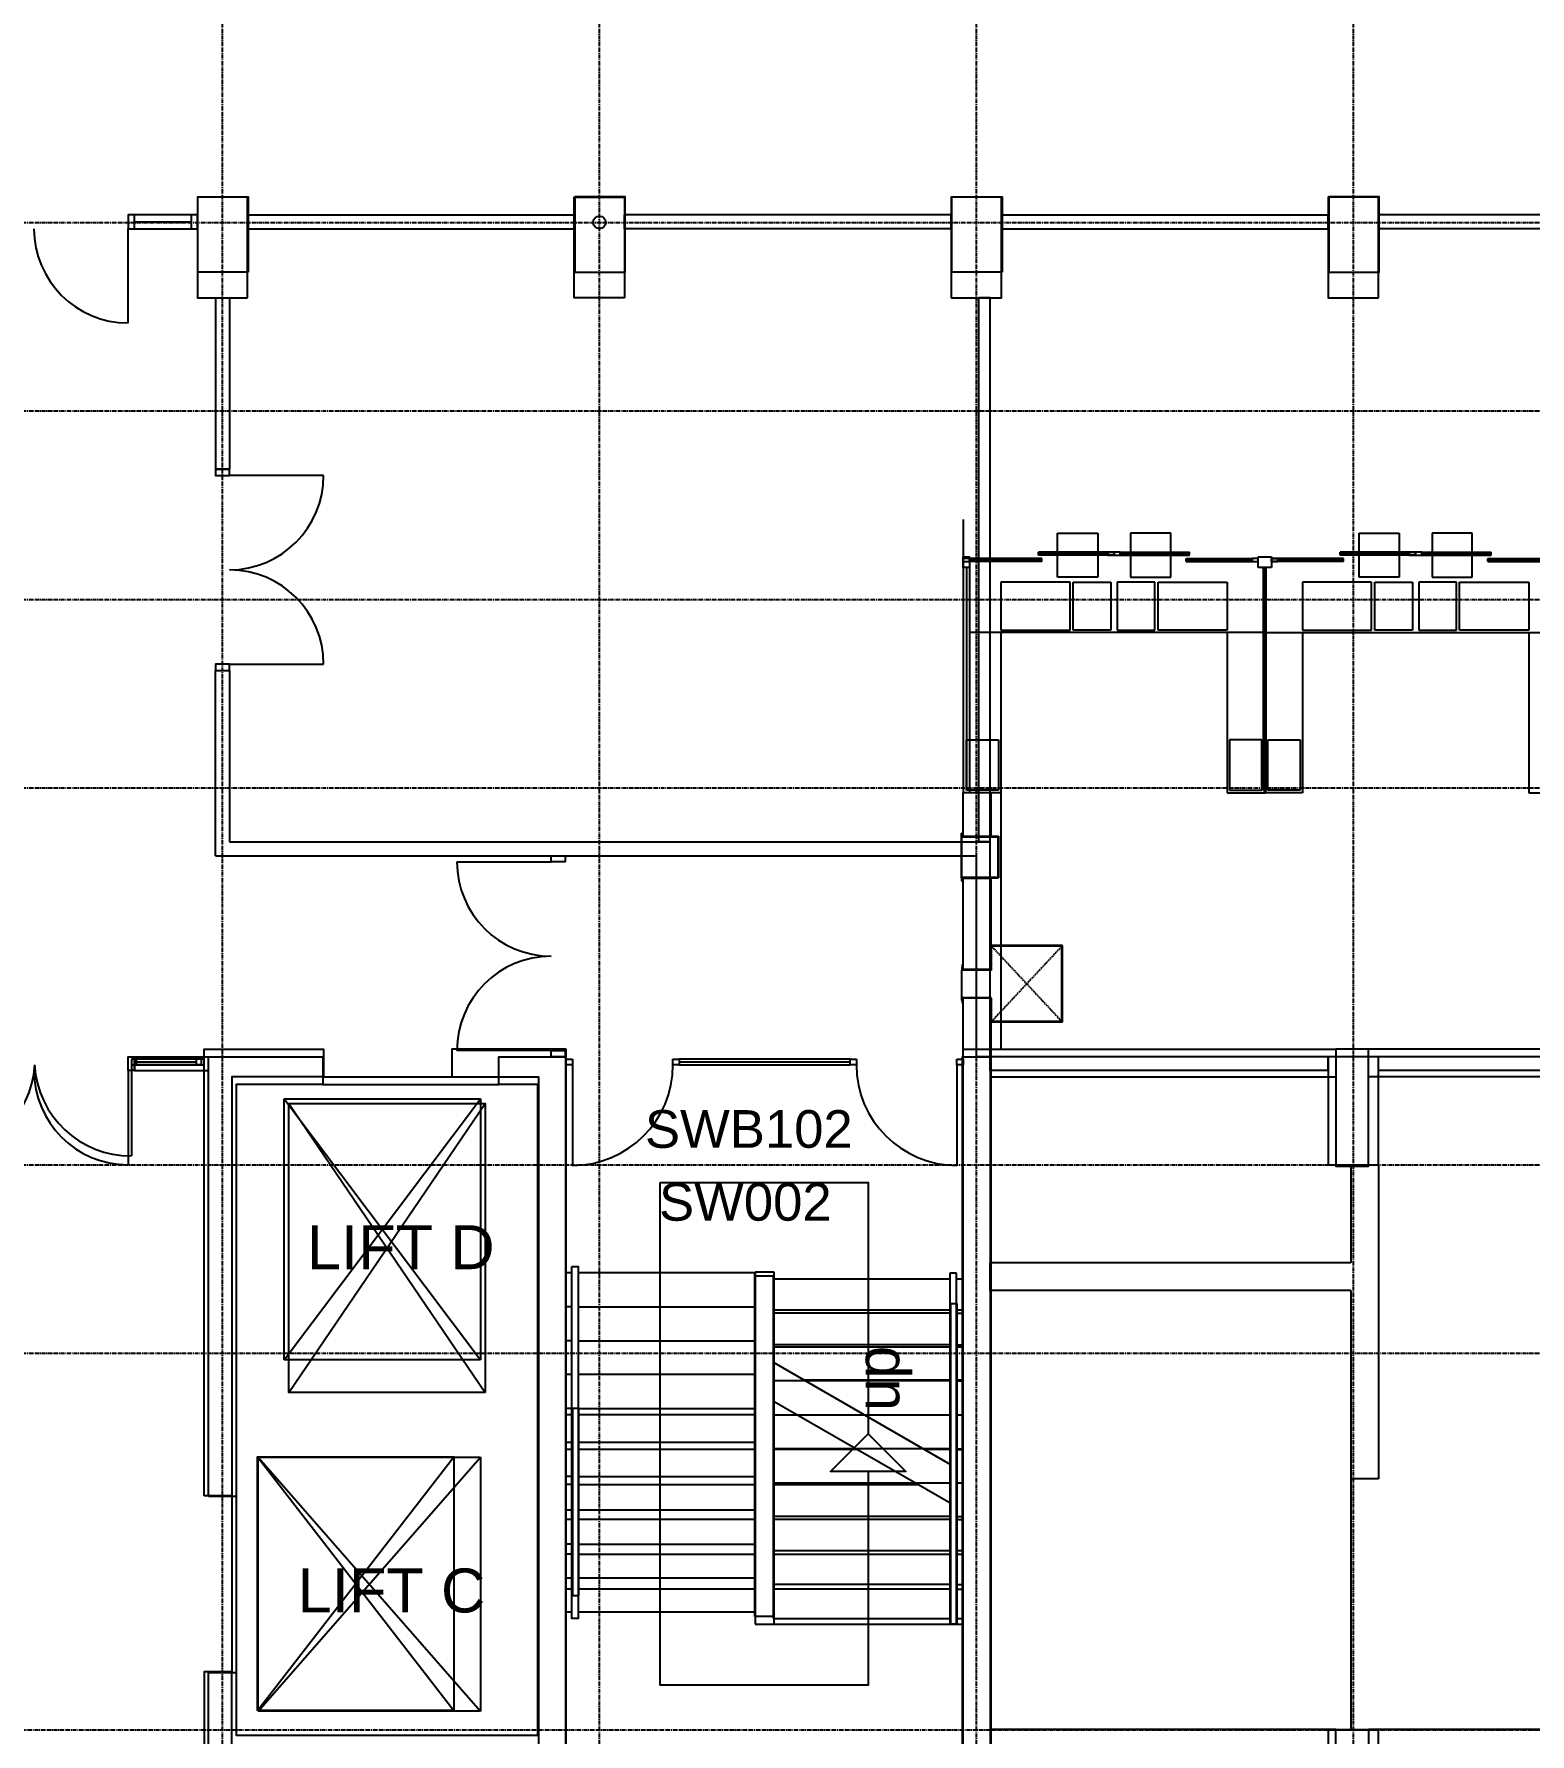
# Model space of a CAD drawing. Header units: millimetres. Extents: x -58291 to 85267, y -25390 to 74943.
# Drawn here: x -1033 to 10872, y -2254 to 11276 of the extents above; entities that cross this region are included whole.
import ezdxf

# ---------------------------------------------------------------- set-up
doc = ezdxf.new("R2010")
doc.units = ezdxf.units.MM
for name, pattern in [('HIDDEN', [9.525, 6.35, -3.175]), ('PCENTRE', [50.8, 31.75, -6.35, 6.35, -6.35]), ('PCENTRE2', [28.575, 19.05, -3.175, 3.175, -3.175])]:
    doc.linetypes.add(name, pattern=pattern)
for name, color, linetype in [('Basement 01 - Doors Windows and Openings', 1, 'Continuous'), ('Basement 01 - Stairs', 8, 'Continuous'), ('Basement 01 - Structural Members', 5, 'Continuous'), ('Basement 01 - Text and Leaders', 1, 'Continuous'), ('Basement 01 - Walls', 3, 'Continuous'), ('Boundaries_and_building_grids', 140, 'PCENTRE2'), ('BRICK_WALLS_P4', 1, 'Continuous'), ('COLUMNS_P5', 5, 'Continuous'), ('DR', 8, 'Continuous'), ('LIFTS AND STAIRS', 8, 'Continuous'), ('SHOPFITTING', 4, 'Continuous'), ('TEXT', 2, 'Continuous'), ('WA', 6, 'Continuous'), ('WN', 4, 'Continuous')]:
    doc.layers.add(name, color=color, linetype=linetype)
doc.styles.add('arial', font='arial.ttf')

msp = doc.modelspace()

# ---------------------------------------------------------------- linework, layer by layer
at = {"layer": 'Basement 01 - Doors Windows and Openings', "color": 1, "linetype": 'Continuous', "lineweight": -3}
for p, q in [((-233, 9781, -4600), (217, 9781, -4600)), ((217, 9836, -4600), (217, 9726, -4600)), ((-283, 8976, -4600), (-283, 9726, -4600)), ((1272, 7761, -4600), (522, 7761, -4600)), ((522, 6261, -4600), (1272, 6261, -4600)), ((2333, 4686, -4600), (3083, 4686, -4600)), ((3083, 3186, -4600), (2333, 3186, -4600)), ((-283, 3026, -4600), (-283, 2276, -4600)), ((9447, -224, -4600), (9447, -2224, -4600))]:
    msp.add_line(p, q, dxfattribs=at)
at = {"layer": 'Basement 01 - Doors Windows and Openings', "color": 1, "linetype": 'Continuous', "lineweight": -3, "elevation": -4600}
for points in [[(-233, 9726), (-233, 9836), (-283, 9836), (-283, 9726), (-233, 9726)], [(-233, 9726), (267, 9726), (267, 9836), (-233, 9836)], [(522, 7811), (412, 7811), (412, 7761), (522, 7761), (522, 7811)], [(522, 6261), (412, 6261), (412, 6211), (522, 6211), (522, 6261)], [(3083, 4736), (3193, 4736), (3193, 4686), (3083, 4686), (3083, 4736)], [(-283, 3026), (-283, 3136), (-233, 3136), (-233, 3026), (-283, 3026)], [(3083, 3186), (3193, 3186), (3193, 3136), (3083, 3136), (3083, 3186)]]:
    msp.add_lwpolyline(points, dxfattribs=at)
at = {"layer": 'Basement 01 - Doors Windows and Openings', "color": 1, "linetype": 'Continuous', "lineweight": -3}
for centre, start, end in [((-283, 9726, -4600), 180, 270), ((522, 7761, -4600), 270, 0), ((522, 6261, -4600), 0, 90), ((3083, 4686, -4600), 180, 270), ((3083, 3186, -4600), 90, 180), ((-283, 3026, -4600), 180, 270)]:
    msp.add_arc(centre, 750, start, end, dxfattribs=at)
at = {"layer": 'Basement 01 - Stairs', "color": 8, "linetype": 'Continuous'}
for p, q in [((996, 464, -4600), (2558, 2764, -4600)), ((996, 2764, -4600), (2558, 464, -4600)), ((746, -47, -4600), (2309, -2068, -4600)), ((746, -2068, -4600), (2309, -47, -4600))]:
    msp.add_line(p, q, dxfattribs=at)
at = {"layer": 'Basement 01 - Stairs', "color": 8, "linetype": 'Continuous', "lineweight": -3}
for p, q in [((3197, 1416, -4600), (3197, -1284, -4600)), ((3247, 1416, -4600), (3197, 1416, -4600)), ((4702, 1416, -4600), (3297, 1416, -4600)), ((4702, 1416, -4600), (4702, -1318, -4600)), ((4702, 1391, -4600), (4852, 1391, -4600)), ((4852, -1334, -4600), (4852, 1391, -4600)), ((6257, 1366, -4600), (4852, 1366, -4600)), ((6257, -1384, -4600), (6257, 1416, -4600)), ((6257, 1416, -4600), (6307, 1416, -4600)), ((6307, 1416, -4600), (6307, -1384, -4600)), ((6357, 1366, -4600), (6307, 1366, -4600)), ((6357, 1366, -4600), (6357, -1334, -4600)), ((3247, 1146, -4600), (3197, 1146, -4600)), ((3297, 1146, -4600), (4702, 1146, -4600)), ((6257, 1096, -4600), (4852, 1096, -4600)), ((6307, 1096, -4600), (6357, 1096, -4600)), ((3247, 876, -4600), (3197, 876, -4600)), ((3297, 876, -4600), (4702, 876, -4600)), ((4852, 826, -4600), (6257, 826, -4600)), ((6307, 826, -4600), (6357, 826, -4600)), ((3247, 606, -4600), (3197, 606, -4600)), ((4702, 606, -4600), (3297, 606, -4600)), ((6257, 556, -4600), (4852, 556, -4600)), ((6307, 556, -4600), (6357, 556, -4600)), ((3247, 336, -4600), (3197, 336, -4600)), ((3297, 336, -4600), (4702, 336, -4600)), ((4852, 286, -4600), (6257, 286, -4600)), ((6307, 286, -4600), (6357, 286, -4600)), ((3247, 66, -4600), (3197, 66, -4600)), ((4702, 66, -4600), (3297, 66, -4600)), ((6257, 16, -4600), (4852, 16, -4600)), ((6307, 16, -4600), (6357, 16, -4600)), ((3247, -204, -4600), (3197, -204, -4600)), ((3297, -204, -4600), (4702, -204, -4600)), ((4852, -254, -4600), (6257, -254, -4600)), ((6307, -254, -4600), (6357, -254, -4600)), ((3247, -474, -4600), (3197, -474, -4600)), ((4702, -474, -4600), (3297, -474, -4600)), ((6257, -524, -4600), (4852, -524, -4600)), ((6307, -524, -4600), (6357, -524, -4600)), ((3247, -744, -4600), (3197, -744, -4600)), ((3297, -744, -4600), (4702, -744, -4600)), ((4852, -794, -4600), (6257, -794, -4600)), ((6307, -794, -4600), (6357, -794, -4600)), ((3247, -1014, -4600), (3197, -1014, -4600)), ((4702, -1014, -4600), (3297, -1014, -4600)), ((6257, -1064, -4600), (4852, -1064, -4600)), ((6307, -1064, -4600), (6357, -1064, -4600)), ((3247, -1284, -4600), (3197, -1284, -4600)), ((4702, -1284, -4600), (3297, -1284, -4600)), ((4852, -1318, -4600), (4702, -1318, -4600)), ((4852, -1334, -4600), (6257, -1334, -4600)), ((6307, -1334, -4600), (6357, -1334, -4600)), ((6307, -1384, -4600), (6257, -1384, -4600))]:
    msp.add_line(p, q, dxfattribs=at)
at = {"layer": 'Basement 01 - Stairs', "color": 8, "linetype": 'Continuous', "elevation": -4600}
msp.add_lwpolyline([(2558, 464), (996, 464), (996, 2764), (2558, 2764), (2558, 464)], close=True, dxfattribs=at)
at = {"layer": 'Basement 01 - Stairs', "color": 8, "linetype": 'Continuous', "lineweight": -3, "elevation": -4600}
for points in [[(3950, 2135), (5605, 2135), (5605, 135)], [(5605, -165), (5605, -1865), (3950, -1865), (3950, 2135)], [(3247, 1466), (3297, 1466), (3297, -1334), (3247, -1334), (3247, 1466)], [(5605, 135), (5905, -165), (5305, -165), (5605, 135)]]:
    msp.add_lwpolyline(points, dxfattribs=at)
at = {"layer": 'Basement 01 - Stairs', "color": 8, "linetype": 'Continuous', "elevation": -4600}
msp.add_lwpolyline([(2309, -2068), (746, -2068), (746, -47), (2309, -47), (2309, -2068)], dxfattribs=at)
at = {"layer": 'Basement 01 - Structural Members', "color": 5, "linetype": 'Continuous', "lineweight": -3}
for p, q in [((1267, 2916, -4600), (2667, 2916, -4600)), ((577, -364, -4600), (577, -1764, -4600))]:
    msp.add_line(p, q, dxfattribs=at)
at = {"layer": 'Basement 01 - Structural Members', "color": 5, "linetype": 'Continuous', "lineweight": -3, "elevation": -4600}
for points in [[(667, 9176), (667, 9976), (267, 9976), (267, 9176)], [(3667, 9176), (3267, 9176), (3267, 9976), (3667, 9976)], [(6267, 9176), (6667, 9176), (6667, 9976), (6267, 9976)], [(9667, 9176), (9667, 9976), (9267, 9976), (9267, 9176)], [(2977, -3084), (2977, -2484), (577, -2484), (577, -3084), (357, -3084), (357, -1764), (577, -1764), (577, -2264), (2977, -2264), (2977, 2916), (2667, 2916), (2667, 3136), (3197, 3136), (3197, -3084)], [(357, -364), (357, 3136), (1267, 3136), (1267, 2916), (577, 2916), (577, -364)], [(6357, -3084), (6357, 3136), (6577, 3136), (6577, -3084)], [(9667, 3136), (9267, 3136), (9267, 2276), (9667, 2276)], [(9267, -2224), (9267, -3084), (9667, -3084), (9667, -2224)]]:
    msp.add_lwpolyline(points, close=True, dxfattribs=at)
at = {"layer": 'Basement 01 - Structural Members', "color": 5, "linetype": 'Continuous', "lineweight": -3}
msp.add_circle((3467, 9776, -4600), 50, dxfattribs=at)
at = {"layer": 'Basement 01 - Walls', "color": 3, "linetype": 'Continuous', "lineweight": -3}
for p, q in [((667, 9726, -4600), (667, 9836, -4600)), ((667, 9836, -4600), (3267, 9836, -4600)), ((3267, 9726, -4600), (3267, 9836, -4600)), ((6267, 9836, -4600), (3667, 9836, -4600)), ((3667, 9726, -4600), (3667, 9836, -4600)), ((6267, 9726, -4600), (6267, 9836, -4600)), ((6667, 9836, -4600), (9267, 9836, -4600)), ((6667, 9726, -4600), (6667, 9836, -4600)), ((9267, 9726, -4600), (9267, 9836, -4600)), ((12267, 9836, -4600), (9667, 9836, -4600)), ((9667, 9726, -4600), (9667, 9836, -4600)), ((667, 9726, -4600), (3267, 9726, -4600)), ((6267, 9726, -4600), (3667, 9726, -4600)), ((6667, 9726, -4600), (9267, 9726, -4600)), ((12267, 9726, -4600), (9667, 9726, -4600)), ((412, 9176, -4600), (522, 9176, -4600)), ((412, 9176, -4600), (412, 7811, -4600)), ((522, 9176, -4600), (522, 7811, -4600)), ((6577, 9176, -4600), (6487, 9176, -4600)), ((6487, 4846, -4600), (6487, 9176, -4600)), ((6577, 4846, -4600), (6577, 9176, -4600)), ((412, 7811, -4600), (522, 7811, -4600)), ((412, 4736, -4600), (412, 6211, -4600)), ((412, 6211, -4600), (522, 6211, -4600)), ((522, 6211, -4600), (522, 4846, -4600)), ((412, 4736, -4600), (6467, 4736, -4600)), ((522, 4846, -4600), (6577, 4846, -4600)), ((6467, 3136, -4600), (6467, 4736, -4600)), ((6577, 4846, -4600), (6487, 4846, -4600)), ((6577, 3026, -4600), (6577, 4846, -4600)), ((-233, 3136, -4600), (357, 3136, -4600)), ((-233, 3026, -4600), (-233, 3136, -4600)), ((357, 3026, -4600), (357, 3136, -4600)), ((9267, 3136, -4600), (6467, 3136, -4600)), ((9267, 3026, -4600), (9267, 3136, -4600)), ((12577, 3136, -4600), (9667, 3136, -4600)), ((9667, 3026, -4600), (9667, 3136, -4600)), ((-233, 3026, -4600), (357, 3026, -4600)), ((9267, 3026, -4600), (6577, 3026, -4600)), ((12357, 3026, -4600), (9667, 3026, -4600)), ((9447, 2276, -4600), (9667, 2276, -4600)), ((9447, 2276, -4600), (9447, 1496, -4600)), ((9667, 2276, -4600), (9667, -224, -4600)), ((6577, 1276, -4600), (6577, 1496, -4600)), ((9447, 1496, -4600), (6577, 1496, -4600)), ((9447, 1276, -4600), (6577, 1276, -4600)), ((9447, 1276, -4600), (9447, -224, -4600)), ((9667, -224, -4600), (9447, -224, -4600))]:
    msp.add_line(p, q, dxfattribs=at)
at = {"layer": 'Boundaries_and_building_grids', "color": 140, "linetype": 'PCENTRE', "lineweight": -3}
for p, q in [((467, -17978), (467, 67826)), ((3467, -17978), (3467, 67826)), ((6467, -17978), (6467, 67826)), ((9467, -17978), (9467, 67826)), ((-52891, 9776), (50767, 9776)), ((-52891, 8276), (50767, 8276)), ((-52891, 6776), (50767, 6776)), ((-52891, 5276), (50767, 5276)), ((-52891, 2276), (50767, 2276)), ((-52891, 776), (50767, 776)), ((50767, -2224), (-52891, -2224))]:
    msp.add_line(p, q, dxfattribs=at)
at = {"layer": 'BRICK_WALLS_P4', "linetype": 'Continuous'}
for p, q in [((6582, 5237), (6362, 5237)), ((6362, 4896), (6362, 5237)), ((6582, 5237), (6582, 4891)), ((6362, 4891), (6582, 4891)), ((6362, 4556), (6582, 4556)), ((6362, 3831), (6362, 4556)), ((6582, 4556), (6582, 3831)), ((6582, 3831), (6362, 3831)), ((6582, 3601), (6362, 3601)), ((6362, 3196), (6362, 3601)), ((6582, 3601), (6582, 3196)), ((6582, 3196), (9327, 3196)), ((11137, 3196), (9587, 3196)), ((6582, 2976), (9327, 2976)), ((11137, 2976), (9587, 2976)), ((9327, -2219), (6582, -2219)), ((12362, -2219), (9587, -2219))]:
    msp.add_line(p, q, dxfattribs=at)
at = {"layer": 'COLUMNS_P5', "linetype": 'Continuous'}
for p, q in [((1272, 2976), (2292, 2976)), ((542, -359), (542, -1759))]:
    msp.add_line(p, q, dxfattribs=at)
at = {"layer": 'COLUMNS_P5', "linetype": 'Continuous', "lineweight": -3}
for points in [[(672, 9381), (272, 9381), (272, 9981), (672, 9981)], [(3272, 9981), (3272, 9381), (3672, 9381), (3672, 9981)], [(6672, 9381), (6272, 9381), (6272, 9981), (6672, 9981)], [(9272, 9981), (9272, 9381), (9672, 9381), (9672, 9981)]]:
    msp.add_lwpolyline(points, close=True, dxfattribs=at)
at = {"layer": 'COLUMNS_P5', "linetype": 'Continuous'}
for points in [[(3202, 3196), (2292, 3196), (2292, 2976), (2982, 2976), (2982, -2394), (542, -2394), (542, -1759), (322, -1759), (322, -3094), (542, -3094), (542, -2614), (2982, -2614), (2982, -3094), (3202, -3094)], [(322, -359), (322, 3196), (1272, 3196), (1272, 2976), (542, 2976), (542, -359)], [(6362, 3196), (6582, 3196), (6582, -3094), (6362, -3094)], [(9587, 3196), (9327, 3196), (9327, 2266), (9587, 2266)], [(9327, -2219), (9587, -2219), (9587, -3094), (9327, -3094)]]:
    msp.add_lwpolyline(points, close=True, dxfattribs=at)
at = {"layer": 'COLUMNS_P5', "linetype": 'Continuous', "lineweight": -3}
msp.add_circle((3467, 9776), 50, dxfattribs=at)
at = {"layer": 'DR', "linetype": 'Continuous'}
for p, q in [((-258, 3116), (-258, 3071)), ((-218, 3116), (-258, 3116)), ((-218, 3071), (-218, 3116)), ((257, 3116), (257, 3071)), ((322, 3116), (297, 3116)), ((297, 3116), (297, 3071)), ((322, 3071), (322, 3116)), ((3202, 3071), (3202, 3116)), ((3202, 3116), (3252, 3116)), ((3252, 3116), (3252, 3071)), ((4052, 3116), (4102, 3116)), ((4052, 3071), (4052, 3116)), ((4102, 3116), (4102, 3071)), ((5462, 3116), (5512, 3116)), ((5462, 3071), (5462, 3116)), ((5512, 3116), (5512, 3071)), ((6312, 3116), (6362, 3116)), ((6312, 3071), (6312, 3116)), ((6362, 3116), (6362, 3071)), ((-258, 3071), (-258, 2346)), ((-258, 3071), (-218, 3071)), ((297, 3071), (322, 3071)), ((3252, 3071), (3202, 3071)), ((3252, 3071), (3252, 2271)), ((4102, 3071), (4052, 3071)), ((5512, 3071), (5462, 3071)), ((6312, 3071), (6312, 2271)), ((6362, 3071), (6312, 3071))]:
    msp.add_line(p, q, dxfattribs=at)
for centre, radius, start, end in [((-1795, 3116), 770, 269.8038, 356.6496), ((-260, 3116), 770, 183.3504, 270.1962), ((3252, 3071), 800, 270, 0), ((6312, 3071), 800, 180, 270)]:
    msp.add_arc(centre, radius, start, end, dxfattribs=at)
at = {"layer": 'LIFTS AND STAIRS', "linetype": 'Continuous'}
for p, q in [((958, 2801), (2520, 724)), ((958, 724), (2520, 2801)), ((958, 2801), (2520, 2801)), ((958, 724), (958, 2801)), ((2520, 2801), (2520, 724)), ((4857, 1421), (4707, 1421)), ((4707, 1421), (4707, -1379)), ((4857, -1379), (4857, 1421)), ((4857, 1121), (6262, 1121)), ((6262, -1379), (6262, 1171)), ((6262, 1171), (6312, 1171)), ((6312, 1171), (6312, -1379)), ((6312, 1121), (6362, 1121)), ((6262, 843), (4857, 843)), ((6312, 843), (6362, 843)), ((2520, 724), (958, 724)), ((6262, -111), (4857, 700)), ((5090, 565), (6262, 565)), ((6312, 565), (6362, 565)), ((3252, 287), (3202, 287)), ((3302, 337), (3252, 337)), ((3252, 337), (3252, -1151)), ((3302, -1151), (3302, 337)), ((4707, 287), (3302, 287)), ((6262, -421), (4857, 390)), ((4857, 287), (5036, 287)), ((5571, 287), (6262, 287)), ((6312, 287), (6362, 287)), ((3252, 10), (3202, 10)), ((4707, 10), (3302, 10)), ((5517, 10), (4857, 10)), ((6262, 10), (6053, 10)), ((6312, 10), (6362, 10)), ((752, -2072), (2520, -51)), ((752, -51), (2520, -2072)), ((752, -2072), (752, -51)), ((752, -51), (2520, -51)), ((2520, -51), (2520, -2072)), ((3252, -268), (3202, -268)), ((3302, -268), (4707, -268)), ((4857, -268), (5998, -268)), ((3252, -546), (3202, -546)), ((4707, -546), (3302, -546)), ((6262, -546), (4857, -546)), ((6312, -546), (6362, -546)), ((3252, -824), (3202, -824)), ((3302, -824), (4707, -824)), ((4857, -824), (6262, -824)), ((6312, -824), (6362, -824)), ((3252, -1101), (3202, -1101)), ((3252, -1151), (3302, -1151)), ((4707, -1101), (3302, -1101)), ((6262, -1101), (4857, -1101)), ((6312, -1101), (6362, -1101)), ((4707, -1379), (4857, -1379)), ((4857, -1379), (6262, -1379)), ((6312, -1379), (6262, -1379)), ((6312, -1379), (6362, -1379)), ((2520, -2072), (752, -2072))]:
    msp.add_line(p, q, dxfattribs=at)
at = {"layer": 'SHOPFITTING', "linetype": 'Continuous'}
for p, q in [((6362, 7412), (6362, 6524)), ((7112, 7302), (7432, 7302)), ((7112, 7152), (7112, 7302)), ((7432, 7302), (7432, 7152)), ((7693, 7302), (7693, 7152)), ((8013, 7302), (7693, 7302)), ((8013, 7152), (8013, 7302)), ((9512, 7152), (9512, 7302)), ((9512, 7302), (9832, 7302)), ((9832, 7302), (9832, 7152)), ((10413, 7302), (10093, 7302)), ((10093, 7302), (10093, 7152)), ((10413, 7152), (10413, 7302)), ((7112, 6952), (7112, 7127)), ((7432, 7127), (7432, 6952)), ((7693, 7127), (7693, 6952)), ((8013, 6952), (8013, 7127)), ((9512, 6952), (9512, 7127)), ((9832, 7127), (9832, 6952)), ((10093, 7127), (10093, 6952)), ((10413, 6952), (10413, 7127)), ((6662, 6912), (6662, 6532)), ((7212, 6912), (6662, 6912)), ((7432, 6952), (7112, 6952)), ((7212, 6532), (7212, 6912)), ((7237, 6912), (7537, 6912)), ((7237, 6532), (7237, 6912)), ((7537, 6912), (7537, 6532)), ((7587, 6912), (7587, 6532)), ((7887, 6912), (7587, 6912)), ((7693, 6952), (8013, 6952)), ((7887, 6532), (7887, 6912)), ((7912, 6912), (8462, 6912)), ((7912, 6532), (7912, 6912)), ((8462, 6912), (8462, 6532)), ((9062, 6912), (9062, 6532)), ((9612, 6912), (9062, 6912)), ((9832, 6952), (9512, 6952)), ((9612, 6532), (9612, 6912)), ((9637, 6532), (9637, 6912)), ((9637, 6912), (9937, 6912)), ((9937, 6912), (9937, 6532)), ((10287, 6912), (9987, 6912)), ((9987, 6912), (9987, 6532)), ((10093, 6952), (10413, 6952)), ((10287, 6532), (10287, 6912)), ((10312, 6532), (10312, 6912)), ((10312, 6912), (10862, 6912)), ((10862, 6912), (10862, 6532)), ((8757, 6512), (6412, 6512)), ((6662, 6532), (7212, 6532)), ((6662, 6512), (6662, 5237)), ((7537, 6532), (7237, 6532)), ((7587, 6532), (7887, 6532)), ((8462, 6532), (7912, 6532)), ((8462, 6512), (8462, 5237)), ((8767, 6512), (11157, 6512)), ((9062, 6532), (9612, 6532)), ((9062, 6512), (9062, 5237)), ((9937, 6532), (9637, 6532)), ((9987, 6532), (10287, 6532)), ((10862, 6532), (10312, 6532)), ((10862, 6512), (10862, 5237)), ((6387, 5657), (6642, 5657)), ((6387, 5257), (6387, 5657)), ((6642, 5657), (6642, 5257)), ((8737, 5657), (8482, 5657)), ((8482, 5657), (8482, 5257)), ((8737, 5257), (8737, 5657)), ((8787, 5657), (9042, 5657)), ((8787, 5257), (8787, 5657)), ((9042, 5657), (9042, 5257)), ((6662, 5237), (6367, 5237)), ((6642, 5257), (6387, 5257)), ((6662, 5237), (6662, 3196)), ((8462, 5237), (8757, 5237)), ((8482, 5257), (8737, 5257)), ((8751, 5255), (8773, 5255)), ((9062, 5237), (8767, 5237)), ((9042, 5257), (8787, 5257)), ((10862, 5237), (11157, 5237)), ((6347, 4891), (6347, 4916)), ((6347, 4916), (6362, 4916)), ((6347, 4886), (6347, 4891)), ((6347, 4561), (6347, 4886)), ((6352, 4566), (6352, 4886)), ((6352, 4886), (6637, 4886)), ((6362, 4896), (6362, 4891)), ((6362, 4891), (6642, 4891)), ((6637, 4886), (6637, 4566)), ((6642, 4891), (6642, 4561)), ((6347, 4561), (6347, 4566)), ((6347, 4561), (6347, 4536)), ((6347, 4536), (6362, 4536)), ((6352, 4566), (6637, 4566)), ((6362, 4561), (6642, 4561)), ((6362, 4556), (6362, 4561)), ((7152, 4021), (6582, 4021)), ((7152, 4016), (6587, 4016)), ((7147, 3416), (7147, 4021)), ((7152, 3411), (7152, 4021)), ((6587, 3826), (6352, 3826)), ((6587, 3606), (6352, 3606)), ((7152, 3411), (6582, 3411)), ((7147, 3416), (6587, 3416))]:
    msp.add_line(p, q, dxfattribs=at)
at = {"layer": 'SHOPFITTING', "linetype": 'HIDDEN'}
for p, q in [((7112, 7127), (7112, 7152)), ((7432, 7127), (7432, 7152)), ((7693, 7127), (7693, 7152)), ((8013, 7127), (8013, 7152)), ((9512, 7127), (9512, 7152)), ((9832, 7127), (9832, 7152)), ((10093, 7127), (10093, 7152)), ((10413, 7127), (10413, 7152)), ((6587, 3826), (6587, 4016)), ((6587, 4016), (7147, 3416)), ((7147, 4016), (6587, 3416)), ((6587, 3416), (6587, 3606))]:
    msp.add_line(p, q, dxfattribs=at)
at = {"layer": 'WA', "linetype": 'Continuous'}
for p, q in [((8751, 5255), (8751, 7029)), ((8773, 5255), (8773, 7029)), ((6362, 3196), (6582, 3196)), ((6362, 3196), (6582, 3196))]:
    msp.add_line(p, q, dxfattribs=at)
at = {"layer": 'WN', "linetype": 'Continuous'}
for p, q in [((6362, 7029), (6362, 7114)), ((6362, 7029), (6362, 7114)), ((6362, 7114), (6412, 7114)), ((6362, 7114), (6412, 7114)), ((6362, 7102), (6362, 7077)), ((6412, 7102), (6362, 7102)), ((6362, 7102), (6362, 7102)), ((6362, 7077), (6362, 5237)), ((6362, 7077), (6412, 7077)), ((6412, 7114), (6412, 7029)), ((6412, 7114), (6412, 7029)), ((6987, 7102), (6412, 7102)), ((6412, 7077), (6412, 7102)), ((6987, 7089), (6412, 7089)), ((6987, 7077), (6412, 7077)), ((6412, 7077), (6412, 5237)), ((6962, 7127), (6962, 7152)), ((7512, 7152), (6962, 7152)), ((7512, 7152), (6962, 7152)), ((6962, 7127), (6962, 7152)), ((7512, 7139), (6962, 7139)), ((7512, 7139), (6962, 7139)), ((7512, 7127), (6962, 7127)), ((7512, 7127), (6962, 7127)), ((6987, 7077), (6987, 7102)), ((6987, 7077), (6987, 7102)), ((7512, 7127), (7512, 7152)), ((7512, 7152), (7562, 7152)), ((7562, 7152), (7512, 7152)), ((7512, 7152), (7512, 7127)), ((7512, 7127), (7512, 7152)), ((7512, 7152), (7562, 7152)), ((7562, 7127), (7512, 7127)), ((7512, 7127), (7512, 7127)), ((7512, 7127), (7562, 7127)), ((7562, 7127), (7512, 7127)), ((7562, 7152), (7562, 7127)), ((7562, 7152), (7562, 7127)), ((7612, 7152), (7562, 7152)), ((7562, 7127), (7562, 7152)), ((7562, 7152), (7562, 7127)), ((7562, 7152), (7562, 7127)), ((7562, 7152), (7562, 7127)), ((7612, 7152), (7562, 7152)), ((7612, 7152), (7562, 7152)), ((7562, 7127), (7612, 7127)), ((7562, 7127), (7612, 7127)), ((7562, 7127), (7562, 7127)), ((7562, 7127), (7612, 7127)), ((7612, 7152), (8162, 7152)), ((7612, 7127), (7612, 7152)), ((7612, 7127), (7612, 7152)), ((7612, 7127), (7612, 7152)), ((7612, 7139), (8162, 7139)), ((7612, 7127), (8162, 7127)), ((8137, 7102), (8660, 7102)), ((8137, 7077), (8137, 7102)), ((8137, 7089), (8660, 7089)), ((8137, 7077), (8660, 7077)), ((8162, 7127), (8162, 7152)), ((8710, 7102), (8660, 7102)), ((8660, 7102), (8660, 7077)), ((8710, 7102), (8660, 7102)), ((8660, 7102), (8660, 7077)), ((8660, 7077), (8710, 7077)), ((8660, 7077), (8710, 7077)), ((8710, 7029), (8710, 7114)), ((8710, 7114), (8815, 7114)), ((8710, 7077), (8710, 7102)), ((8710, 7077), (8710, 7102)), ((8710, 7077), (8710, 7077)), ((8815, 7114), (8815, 7029)), ((8815, 7102), (8815, 7077)), ((8815, 7077), (8815, 7102)), ((8865, 7102), (8815, 7102)), ((8815, 7102), (8815, 7102)), ((8815, 7102), (8865, 7102)), ((8865, 7077), (8815, 7077)), ((8815, 7077), (8865, 7077)), ((9387, 7102), (8865, 7102)), ((8865, 7102), (8865, 7077)), ((8865, 7077), (8865, 7102)), ((9387, 7089), (8865, 7089)), ((9387, 7077), (8865, 7077)), ((9362, 7127), (9362, 7152)), ((9912, 7152), (9362, 7152)), ((9912, 7139), (9362, 7139)), ((9912, 7127), (9362, 7127)), ((9387, 7077), (9387, 7102)), ((9912, 7127), (9912, 7152)), ((9912, 7152), (9962, 7152)), ((9962, 7152), (9912, 7152)), ((9912, 7152), (9912, 7127)), ((9962, 7127), (9912, 7127)), ((9912, 7127), (9962, 7127)), ((9912, 7127), (9912, 7127)), ((9962, 7152), (9962, 7127)), ((9962, 7152), (9962, 7127)), ((10012, 7152), (9962, 7152)), ((10012, 7152), (9962, 7152)), ((9962, 7152), (9962, 7127)), ((9962, 7127), (9962, 7152)), ((9962, 7127), (10012, 7127)), ((9962, 7127), (10012, 7127)), ((9962, 7127), (9962, 7127)), ((10012, 7152), (10562, 7152)), ((10012, 7127), (10012, 7152)), ((10012, 7127), (10012, 7152)), ((10012, 7139), (10562, 7139)), ((10012, 7127), (10562, 7127)), ((10537, 7102), (11060, 7102)), ((10537, 7077), (10537, 7102)), ((10537, 7089), (11060, 7089)), ((10537, 7077), (11060, 7077)), ((10562, 7127), (10562, 7152)), ((6412, 7029), (6362, 7029)), ((6412, 7029), (6362, 7029)), ((6387, 7029), (6387, 5287)), ((6412, 7029), (6412, 7029)), ((8815, 7029), (8710, 7029)), ((8737, 7029), (8747, 7029)), ((8757, 7029), (8757, 5237)), ((8767, 7029), (8767, 5237)), ((8757, 5237), (8767, 5237)), ((6357, 3850), (6352, 3850)), ((6352, 3850), (6352, 3826)), ((6352, 3606), (6352, 3826)), ((6362, 3870), (6357, 3870)), ((6357, 3831), (6357, 3870)), ((6362, 3831), (6357, 3831)), ((6352, 3583), (6352, 3606)), ((6357, 3583), (6352, 3583)), ((6362, 3601), (6357, 3601)), ((6357, 3563), (6357, 3601)), ((6362, 3563), (6357, 3563)), ((297, 3116), (-218, 3116)), ((5462, 3116), (4102, 3116)), ((257, 3093), (-218, 3093)), ((297, 3071), (-218, 3071)), ((-218, 3071), (297, 3071)), ((5462, 3093), (4102, 3093)), ((4102, 3071), (5462, 3071))]:
    msp.add_line(p, q, dxfattribs=at)

# ---------------------------------------------------------------- texts
at = {"layer": 'Basement 01 - Stairs', "color": 8, "linetype": 'Continuous', "lineweight": -3}
msp.add_text('up', height=347.7, rotation=90, dxfattribs=at).set_placement((5853, 317, -4600))
at = {"layer": 'Basement 01 - Text and Leaders', "color": 1, "linetype": 'Continuous', "lineweight": -3, "style": 'arial'}
msp.add_text('SWB102', height=300, dxfattribs=at).set_placement((3829, 2411, -4600))
at = {"layer": 'TEXT', "linetype": 'Continuous', "style": 'arial'}
for s, height, p in [('SW002', 300, (3941, 1831)), ('LIFT D', 350, (1139, 1445)), ('LIFT C', 350, (1065, -1287))]:
    msp.add_text(s, height=height, dxfattribs=at).set_placement(p)

doc.saveas('drawing.dxf')
